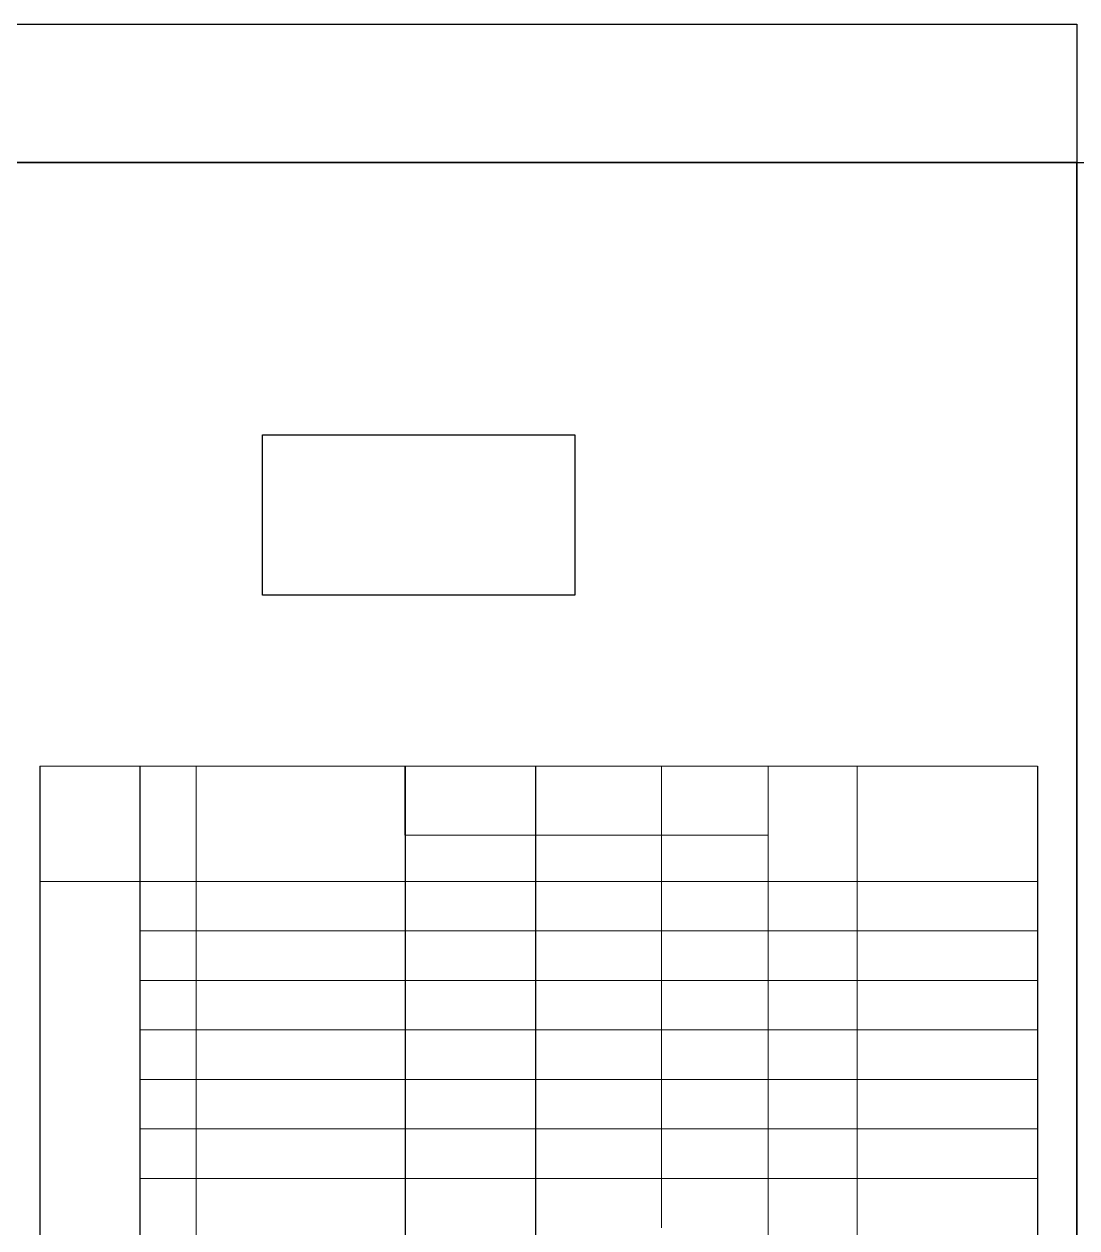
# Model space of a CAD drawing. Extents: x 411778 to 673094, y -11605 to 324395.
# Drawn here: x 467736 to 472618, y 129814 to 135395 of the extents above; entities that cross this region are included whole.
import ezdxf

# ---------------------------------------------------------------- set-up
doc = ezdxf.new("R2010")
doc.units = 0
doc.header["$LTSCALE"] = 1000
doc.header["$MEASUREMENT"] = 0
doc.layers.add('钢架', color=7, linetype='Continuous', lineweight=25)

msp = doc.modelspace()

# ---------------------------------------------------------------- linework, layer by layer
at = {"color": 1}
for p, q in [((467808.5, 131954.7), (467808.5, 124922.5)), ((468274.3, 125175.2), (468274.3, 131954.7))]:
    msp.add_line(p, q, dxfattribs=at)
for p, q in [((469504, 131635.3), (469504, 131954.7)), ((469504, 131954.7), (469504, 125175.2)), ((470107.8, 131954.7), (470107.8, 127977.9)), ((472436.2, 131954.7), (472436.2, 124922.5))]:
    msp.add_line(p, q)
for points in [[(472618.5, 134753), (457768.5, 134753), (457768.5, 135395), (472618.5, 135395)], [(457768.5, 134753), (472618.5, 134753), (472618.5, 124253), (457768.5, 124253)], [(472618.5, 134753), (483013.5, 134753), (483013.5, 127403), (472618.5, 127403)], [(468842, 133491), (470289.5, 133491), (470289.5, 132747.5), (468842, 132747.5)]]:
    msp.add_lwpolyline(points, close=True)
at = {"layer": '钢架', "lineweight": 13}
for p, q in [((467808.5, 131954.7), (472436.2, 131954.7)), ((468534.4, 131954.7), (468534.4, 125175.2)), ((470691.9, 131954.7), (470691.9, 129814.1)), ((471186.9, 131954.7), (471186.9, 125175.2)), ((471599.5, 131954.7), (471599.5, 125175.2)), ((469504, 131635.3), (471186.9, 131635.3)), ((467808.5, 131420.7), (472436.2, 131420.7)), ((468274.3, 131191.2), (472436.2, 131191.2)), ((468274.3, 130961.7), (472436.2, 130961.7)), ((468274.3, 130732.1), (472436.2, 130732.1)), ((468274.3, 130732.1), (472436.2, 130732.1)), ((468274.3, 130502.6), (472436.2, 130502.6)), ((468274.3, 130273.1), (472436.2, 130273.1)), ((468274.3, 130043.6), (472436.2, 130043.6))]:
    msp.add_line(p, q, dxfattribs=at)

doc.saveas('drawing.dxf')
